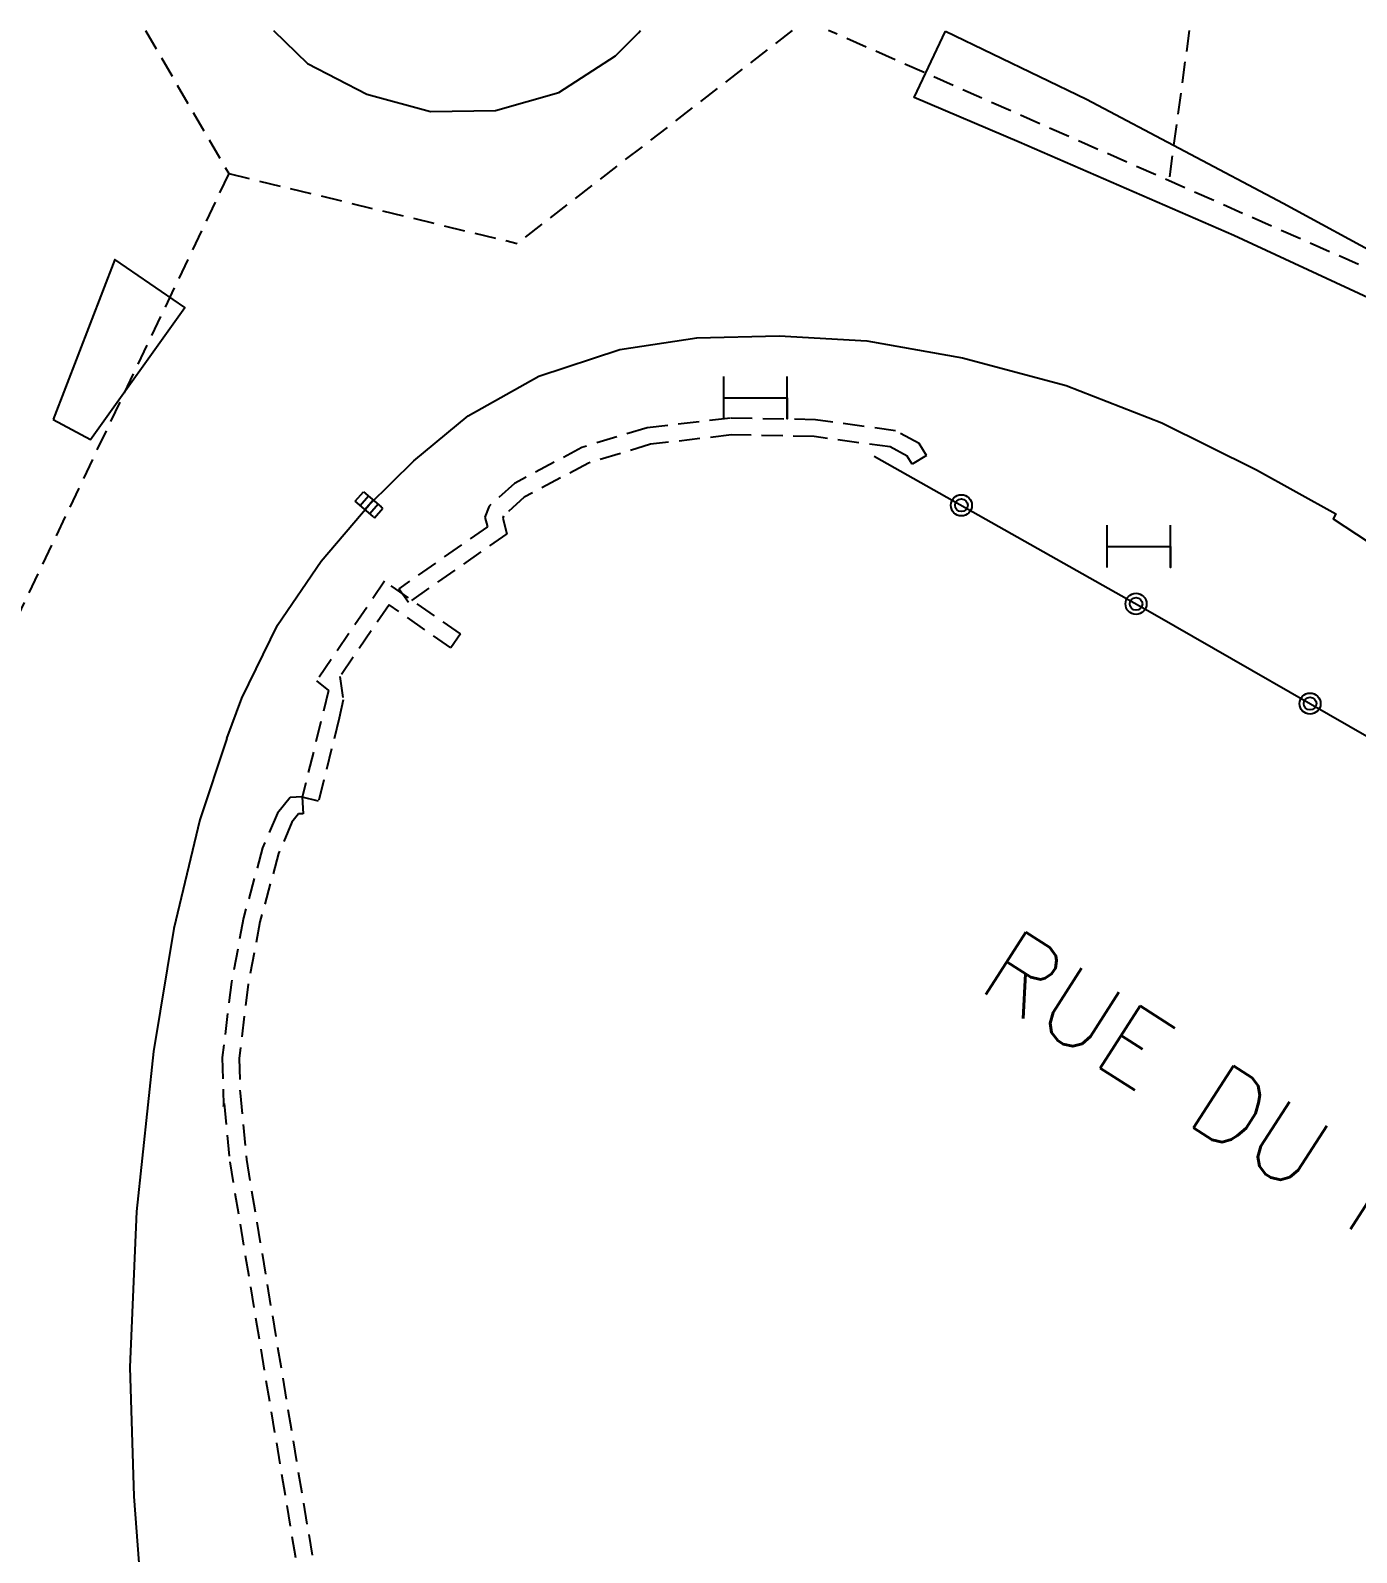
# Model space of a CAD drawing. Header units: millimetres. Extents: x 134000 to 135001, y 143000 to 144000.
# Drawn here: x 134073.49 to 134104.9, y 143963.95 to 144000 of the extents above; entities that cross this region are included whole.
import ezdxf
from ezdxf.enums import TextEntityAlignment as Align

# ---------------------------------------------------------------- set-up
doc = ezdxf.new("R2010")
doc.units = ezdxf.units.MM
doc.linetypes.add('DASHED', pattern=[0.75, 0.5, -0.25])
doc.layers.get('0').update_dxf_attribs({"linetype": 'CONTINUOUS'})
for name, color, linetype in [('W0001', 6, 'DASHED'), ('W0008', 7, 'CONTINUOUS'), ('W0112', 1, 'DASHED'), ('W0322', 7, 'CONTINUOUS'), ('w0400', 7, 'CONTINUOUS'), ('W0989', 7, 'CONTINUOUS'), ('W1474', 7, 'CONTINUOUS')]:
    doc.layers.add(name, color=color, linetype=linetype)
doc.styles.get("Standard").update_dxf_attribs({"font": 'romans.shx', "width": 0.85})

# ---------------------------------------------------------------- blocks, each defined once
blk = doc.blocks.new('T400')
at = {"color": 0, "linetype": 'ByBlock', "lineweight": -2}
for p, q in [((-0.15, -0.25), (-0.15, 0.3)), ((-0.15, 0.3), (0.15, 0.3)), ((-0.15, 0.15), (0.15, 0.15)), ((-0.15, 0), (0.15, 0)), ((0.15, 0.3), (0.15, -0.25)), ((-0.15, -0.15), (0.15, -0.15)), ((-0.15, -0.25), (-0.15, -0.3)), ((-0.15, -0.3), (0.15, -0.3)), ((0.15, -0.3), (0.15, -0.25))]:
    blk.add_line(p, q, dxfattribs=at)
blk = doc.blocks.new('T1474')
at = {"color": 0, "linetype": 'Continuous', "flags": 128}
for points in [[(-0.75, -0.5), (-0.75, 0.5)], [(0.75, 0), (0.749, -0.5), (0.75, 0.5)], [(-0.75, 0), (0.75, 0)]]:
    blk.add_lwpolyline(points, dxfattribs=at)
blk = doc.blocks.new('t322o')
at = {"color": 0, "linetype": 'Continuous'}
for radius in [0.25, 0.15]:
    blk.add_circle((0, 0), radius, dxfattribs=at)

msp = doc.modelspace()

# ---------------------------------------------------------------- linework, layer by layer
at = {"layer": 'W0001'}
for p, q in [((134076.213, 144000), (134078.184, 143996.609)), ((134091.533, 144000), (134085.015, 143994.956)), ((134109.063, 143992.638), (134092.394, 144000)), ((134078.184, 143996.609), (134085.015, 143994.956))]:
    msp.add_line(p, q, dxfattribs=at)
for points in [[(134100.937, 144000), (134100.454, 143996.44)], [(134078.184, 143996.609), (134071.782, 143983.184), (134071.072, 143974.466), (134071.704, 143964.958), (134073.252, 143954.496), (134076.231, 143936.956)]]:
    msp.add_lwpolyline(points, dxfattribs=at)
at = {"layer": 'W0008'}
msp.add_line((134078.139, 143983.234), (134078.496, 143984.188), dxfattribs=at)
for points in [[(134079.244, 144000), (134080.054, 143999.214), (134081.452, 143998.491), (134082.961, 143998.08), (134084.502, 143998.104), (134086.003, 143998.532), (134087.345, 143999.4), (134087.892, 143999.942)], [(134087.892, 143999.942), (134087.935, 144000)], [(134095.165, 143999.979), (134098.502, 143998.375), (134103.158, 143995.913), (134105.63, 143994.564), (134105.174, 143993.665), (134101.994, 143995.144), (134096.906, 143997.353), (134094.422, 143998.41), (134095.165, 143999.979)], [(134074.022, 143990.782), (134074.91, 143990.311), (134077.142, 143993.435), (134075.488, 143994.574), (134074.022, 143990.782)], [(134078.496, 143984.188), (134079.336, 143985.917), (134080.373, 143987.431), (134081.509, 143988.768), (134082.572, 143989.809), (134083.859, 143990.875), (134085.528, 143991.809), (134087.448, 143992.443), (134089.276, 143992.717), (134091.221, 143992.768), (134093.302, 143992.652), (134095.568, 143992.244), (134098.023, 143991.589), (134100.285, 143990.71), (134102.531, 143989.595), (134104.412, 143988.551), (134104.348, 143988.437), (134112.94, 143982.791), (134117.193, 143980.139), (134124.102, 143976.167), (134128.983, 143973.66)], [(134078.139, 143983.234), (134077.503, 143981.306), (134076.885, 143978.73), (134076.402, 143975.819), (134075.997, 143972.032), (134075.842, 143968.342), (134075.939, 143965.275), (134076.051, 143963.709), (134077.614, 143962.407), (134079.301, 143952.431), (134081.881, 143937.469)]]:
    msp.add_lwpolyline(points, dxfattribs=at)
at = {"layer": 'W0112'}
for points in [[(134094.715, 143989.936), (134094.538, 143990.221), (134093.981, 143990.521), (134092.087, 143990.781), (134090.073, 143990.82), (134088.097, 143990.591), (134086.552, 143990.124), (134084.951, 143989.273), (134084.357, 143988.737), (134084.254, 143988.469), (134084.312, 143988.246), (134082.211, 143986.776), (134082.211, 143986.776), (134082.211, 143986.776), (134082.211, 143986.776), (134082.211, 143986.776), (134082.211, 143986.776), (134082.211, 143986.776), (134082.211, 143986.776), (134082.211, 143986.776), (134082.211, 143986.776), (134082.211, 143986.776), (134082.211, 143986.776), (134082.211, 143986.776), (134082.211, 143986.776), (134082.211, 143986.776), (134082.211, 143986.776), (134082.211, 143986.776), (134082.211, 143986.776), (134082.211, 143986.776), (134082.211, 143986.776), (134082.211, 143986.776), (134082.211, 143986.776), (134082.211, 143986.776), (134082.211, 143986.776), (134082.211, 143986.776), (134082.211, 143986.776), (134082.211, 143986.776), (134082.211, 143986.776), (134082.211, 143986.776), (134082.211, 143986.776), (134082.211, 143986.776), (134082.211, 143986.776), (134082.211, 143986.776), (134082.211, 143986.776), (134082.211, 143986.776), (134082.211, 143986.776), (134082.211, 143986.776), (134082.211, 143986.776), (134082.211, 143986.776), (134082.211, 143986.776), (134082.211, 143986.776), (134082.211, 143986.776), (134082.211, 143986.776), (134082.211, 143986.776), (134082.211, 143986.776), (134082.211, 143986.776), (134082.211, 143986.776), (134082.211, 143986.776), (134082.211, 143986.776), (134082.211, 143986.776), (134082.211, 143986.776), (134082.211, 143986.776), (134082.211, 143986.776), (134082.211, 143986.776), (134082.211, 143986.776), (134082.211, 143986.776), (134082.211, 143986.776), (134082.211, 143986.776), (134082.211, 143986.776), (134082.211, 143986.776), (134082.211, 143986.776), (134082.211, 143986.776), (134082.211, 143986.776), (134082.211, 143986.776), (134082.211, 143986.776), (134082.211, 143986.776), (134082.211, 143986.776), (134082.211, 143986.776), (134082.211, 143986.776), (134082.211, 143986.776), (134082.211, 143986.776), (134082.211, 143986.776), (134082.211, 143986.776), (134082.211, 143986.776), (134082.211, 143986.776), (134082.211, 143986.776), (134082.211, 143986.776), (134082.211, 143986.776), (134082.211, 143986.776), (134082.211, 143986.776), (134082.211, 143986.776), (134082.211, 143986.776), (134082.211, 143986.776), (134082.211, 143986.776), (134082.211, 143986.776), (134082.211, 143986.776), (134082.211, 143986.776), (134082.211, 143986.776), (134082.211, 143986.776), (134082.211, 143986.776), (134082.211, 143986.776), (134082.211, 143986.776), (134082.211, 143986.776), (134082.211, 143986.776), (134082.211, 143986.776), (134082.211, 143986.776), (134082.211, 143986.776), (134082.211, 143986.776), (134082.211, 143986.776), (134082.211, 143986.776), (134082.211, 143986.776), (134082.211, 143986.776), (134082.211, 143986.776), (134082.211, 143986.776), (134082.211, 143986.776), (134082.211, 143986.776), (134082.211, 143986.776), (134082.211, 143986.776), (134082.211, 143986.776)], [(134094.715, 143989.936), (134094.375, 143989.725), (134094.254, 143989.92), (134093.855, 143990.135), (134092.056, 143990.381), (134090.092, 143990.42), (134088.179, 143990.198), (134086.705, 143989.753), (134085.183, 143988.943), (134084.696, 143988.504), (134084.674, 143988.446), (134084.77, 143988.078), (134082.441, 143986.448), (134082.211, 143986.776), (134082.211, 143986.776), (134082.211, 143986.776), (134082.211, 143986.776), (134082.211, 143986.776), (134082.211, 143986.776), (134082.211, 143986.776), (134082.211, 143986.776), (134082.211, 143986.776), (134082.211, 143986.776), (134082.211, 143986.776), (134082.211, 143986.776), (134082.211, 143986.776), (134082.211, 143986.776), (134082.211, 143986.776), (134082.211, 143986.776), (134082.211, 143986.776), (134082.211, 143986.776), (134082.211, 143986.776), (134082.211, 143986.776), (134082.211, 143986.776), (134082.211, 143986.776), (134082.211, 143986.776), (134082.211, 143986.776), (134082.211, 143986.776), (134082.211, 143986.776), (134082.211, 143986.776), (134082.211, 143986.776), (134082.211, 143986.776), (134082.211, 143986.776), (134082.211, 143986.776), (134082.211, 143986.776), (134082.211, 143986.776), (134082.211, 143986.776), (134082.211, 143986.776), (134082.211, 143986.776), (134082.211, 143986.776), (134082.211, 143986.776), (134082.211, 143986.776), (134082.211, 143986.776), (134082.211, 143986.776), (134082.211, 143986.776), (134082.211, 143986.776), (134082.211, 143986.776), (134082.211, 143986.776), (134082.211, 143986.776), (134082.211, 143986.776), (134082.211, 143986.776), (134082.211, 143986.776), (134082.211, 143986.776), (134082.211, 143986.776), (134082.211, 143986.776), (134082.211, 143986.776), (134082.211, 143986.776), (134082.211, 143986.776), (134082.211, 143986.776), (134082.211, 143986.776), (134082.211, 143986.776), (134082.211, 143986.776), (134082.211, 143986.776), (134082.211, 143986.776), (134082.211, 143986.776), (134082.211, 143986.776), (134082.211, 143986.776), (134082.211, 143986.776), (134082.211, 143986.776), (134082.211, 143986.776), (134082.211, 143986.776), (134082.211, 143986.776), (134082.211, 143986.776), (134082.211, 143986.776), (134082.211, 143986.776), (134082.211, 143986.776), (134082.211, 143986.776), (134082.211, 143986.776), (134082.211, 143986.776), (134082.211, 143986.776), (134082.211, 143986.776), (134082.211, 143986.776), (134082.211, 143986.776), (134082.211, 143986.776), (134082.211, 143986.776), (134082.211, 143986.776), (134082.211, 143986.776), (134082.211, 143986.776), (134082.211, 143986.776), (134082.211, 143986.776), (134082.211, 143986.776), (134082.211, 143986.776), (134082.211, 143986.776), (134082.211, 143986.776), (134082.211, 143986.776), (134082.211, 143986.776), (134082.211, 143986.776), (134082.211, 143986.776), (134082.211, 143986.776), (134082.211, 143986.776), (134082.211, 143986.776), (134082.211, 143986.776), (134082.211, 143986.776), (134082.211, 143986.776), (134082.211, 143986.776), (134082.211, 143986.776), (134082.211, 143986.776), (134082.211, 143986.776), (134082.211, 143986.776), (134082.211, 143986.776)], [(134083.671, 143985.707), (134081.878, 143986.956), (134080.265, 143984.597), (134080.55, 143984.364), (134080.55, 143984.364), (134079.924, 143981.84), (134079.924, 143981.84), (134079.924, 143981.84), (134079.924, 143981.84), (134079.924, 143981.84), (134079.924, 143981.84), (134079.924, 143981.84), (134079.924, 143981.84), (134079.924, 143981.84), (134079.924, 143981.84), (134079.924, 143981.84), (134079.924, 143981.84), (134079.924, 143981.84), (134079.924, 143981.84), (134079.924, 143981.84), (134079.924, 143981.84), (134079.924, 143981.84), (134079.924, 143981.84), (134079.924, 143981.84), (134079.924, 143981.84), (134079.924, 143981.84), (134079.924, 143981.84), (134079.924, 143981.84), (134079.924, 143981.84), (134079.924, 143981.84), (134079.924, 143981.84), (134079.924, 143981.84), (134079.924, 143981.84), (134079.924, 143981.84), (134079.924, 143981.84), (134079.924, 143981.84), (134079.924, 143981.84), (134079.924, 143981.84), (134079.924, 143981.84), (134079.924, 143981.84), (134079.924, 143981.84), (134079.924, 143981.84), (134079.924, 143981.84), (134079.924, 143981.84), (134079.924, 143981.84), (134079.924, 143981.84), (134079.924, 143981.84), (134079.924, 143981.84), (134079.924, 143981.84), (134079.924, 143981.84), (134079.924, 143981.84), (134079.924, 143981.84), (134079.924, 143981.84), (134079.924, 143981.84), (134079.924, 143981.84), (134079.924, 143981.84), (134079.924, 143981.84), (134079.924, 143981.84), (134079.924, 143981.84), (134079.924, 143981.84), (134079.924, 143981.84), (134079.924, 143981.84), (134079.924, 143981.84), (134079.924, 143981.84), (134079.924, 143981.84), (134079.924, 143981.84), (134079.924, 143981.84), (134079.924, 143981.84), (134079.924, 143981.84), (134079.924, 143981.84), (134079.924, 143981.84), (134079.924, 143981.84), (134079.924, 143981.84), (134079.924, 143981.84), (134079.924, 143981.84), (134079.924, 143981.84), (134079.924, 143981.84), (134079.924, 143981.84), (134079.924, 143981.84), (134079.924, 143981.84), (134079.924, 143981.84), (134079.924, 143981.84), (134079.924, 143981.84), (134079.924, 143981.84), (134079.924, 143981.84), (134079.924, 143981.84), (134079.924, 143981.84), (134079.924, 143981.84), (134079.924, 143981.84), (134079.924, 143981.84), (134079.924, 143981.84), (134079.924, 143981.84), (134079.924, 143981.84), (134079.924, 143981.84), (134079.924, 143981.84), (134079.924, 143981.84), (134079.924, 143981.84), (134079.924, 143981.84), (134079.924, 143981.84), (134079.924, 143981.84), (134079.924, 143981.84), (134079.924, 143981.84), (134079.924, 143981.84), (134079.924, 143981.84), (134079.924, 143981.84), (134079.924, 143981.84), (134079.924, 143981.84), (134079.924, 143981.84), (134079.924, 143981.84), (134079.924, 143981.84), (134079.924, 143981.84), (134079.924, 143981.84), (134079.924, 143981.84), (134079.924, 143981.84), (134079.924, 143981.84), (134079.924, 143981.84), (134079.924, 143981.84), (134079.924, 143981.84), (134079.924, 143981.84), (134079.924, 143981.84)], [(134083.671, 143985.707), (134083.442, 143985.379), (134081.981, 143986.397), (134080.818, 143984.697), (134080.893, 143984.143), (134080.8, 143983.711), (134080.312, 143981.744), (134079.924, 143981.84), (134079.924, 143981.84), (134079.924, 143981.84), (134079.924, 143981.84), (134079.924, 143981.84), (134079.924, 143981.84), (134079.924, 143981.84), (134079.924, 143981.84), (134079.924, 143981.84), (134079.924, 143981.84), (134079.924, 143981.84), (134079.924, 143981.84), (134079.924, 143981.84), (134079.924, 143981.84), (134079.924, 143981.84), (134079.924, 143981.84), (134079.924, 143981.84), (134079.924, 143981.84), (134079.924, 143981.84), (134079.924, 143981.84), (134079.924, 143981.84), (134079.924, 143981.84), (134079.924, 143981.84), (134079.924, 143981.84), (134079.924, 143981.84), (134079.924, 143981.84), (134079.924, 143981.84), (134079.924, 143981.84), (134079.924, 143981.84), (134079.924, 143981.84), (134079.924, 143981.84), (134079.924, 143981.84), (134079.924, 143981.84), (134079.924, 143981.84), (134079.924, 143981.84), (134079.924, 143981.84), (134079.924, 143981.84), (134079.924, 143981.84), (134079.924, 143981.84), (134079.924, 143981.84), (134079.924, 143981.84), (134079.924, 143981.84), (134079.924, 143981.84), (134079.924, 143981.84), (134079.924, 143981.84), (134079.924, 143981.84), (134079.924, 143981.84), (134079.924, 143981.84), (134079.924, 143981.84), (134079.924, 143981.84), (134079.924, 143981.84), (134079.924, 143981.84), (134079.924, 143981.84), (134079.924, 143981.84), (134079.924, 143981.84), (134079.924, 143981.84), (134079.924, 143981.84), (134079.924, 143981.84), (134079.924, 143981.84), (134079.924, 143981.84), (134079.924, 143981.84), (134079.924, 143981.84), (134079.924, 143981.84), (134079.924, 143981.84), (134079.924, 143981.84), (134079.924, 143981.84), (134079.924, 143981.84), (134079.924, 143981.84), (134079.924, 143981.84), (134079.924, 143981.84), (134079.924, 143981.84), (134079.924, 143981.84), (134079.924, 143981.84), (134079.924, 143981.84), (134079.924, 143981.84), (134079.924, 143981.84), (134079.924, 143981.84), (134079.924, 143981.84), (134079.924, 143981.84), (134079.924, 143981.84), (134079.924, 143981.84), (134079.924, 143981.84), (134079.924, 143981.84), (134079.924, 143981.84), (134079.924, 143981.84), (134079.924, 143981.84), (134079.924, 143981.84), (134079.924, 143981.84), (134079.924, 143981.84), (134079.924, 143981.84), (134079.924, 143981.84), (134079.924, 143981.84), (134079.924, 143981.84), (134079.924, 143981.84), (134079.924, 143981.84), (134079.924, 143981.84), (134079.924, 143981.84), (134079.924, 143981.84), (134079.924, 143981.84), (134079.924, 143981.84), (134079.924, 143981.84), (134079.924, 143981.84), (134079.924, 143981.84), (134079.924, 143981.84), (134079.924, 143981.84), (134079.924, 143981.84), (134079.924, 143981.84), (134079.924, 143981.84), (134079.924, 143981.84), (134079.924, 143981.84), (134079.924, 143981.84), (134079.924, 143981.84), (134079.924, 143981.84)], [(134079.927, 143981.85), (134079.638, 143981.834), (134079.337, 143981.461), (134078.988, 143980.641), (134078.534, 143978.981), (134078.25, 143977.463), (134078.029, 143975.673), (134078.061, 143974.518), (134078.075, 143974.584), (134078.207, 143973.206), (134079.854, 143963.289), (134081.766, 143951.691), (134084.176, 143937.677)], [(134079.927, 143981.85), (134079.948, 143981.45), (134079.837, 143981.444), (134079.683, 143981.253), (134079.367, 143980.509), (134078.924, 143978.892), (134078.645, 143977.402), (134078.43, 143975.654), (134078.453, 143974.837), (134078.604, 143973.257), (134080.248, 143963.355), (134082.161, 143951.756), (134084.575, 143937.713)]]:
    msp.add_lwpolyline(points, dxfattribs=at)
at = {"layer": 'W0322'}
msp.add_lwpolyline([(134093.471, 143989.919), (134100.12, 143986.17), (134111.128, 143979.852)], dxfattribs=at)

# ---------------------------------------------------------------- block references
for p, rotation in [((134095.54, 143988.753), 330.5837336130145), ((134099.677, 143986.42), 330.5837336130145), ((134103.799, 143984.058), 330.1465071388259)]:
    msp.add_blockref('t322o', p, dxfattribs=dict(at, rotation=rotation))
at = {"layer": 'w0400', "rotation": 49.65198066199795}
msp.add_blockref('T400', (134081.509, 143988.768), dxfattribs=at)
at = {"layer": 'W1474'}
for p in [(134090.663, 143991.301), (134099.743, 143987.78)]:
    msp.add_blockref('T1474', p, dxfattribs=at)

# ---------------------------------------------------------------- texts
at = {"layer": 'W0989'}
msp.add_text('RUE DU MAROUSET', height=1.75, rotation=327.2648, dxfattribs=at).set_placement((134105.77, 143972.005), align=Align.MIDDLE)

doc.saveas('drawing.dxf')
